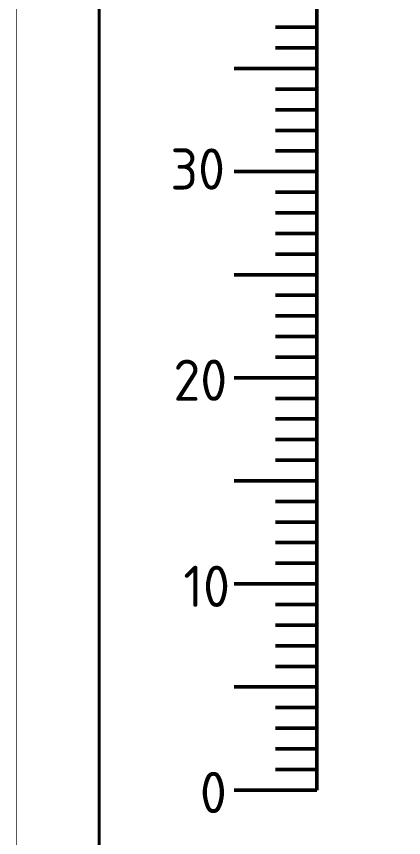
# Model space of a CAD drawing. Header units: millimetres. Extents: x 0 to 841, y 0 to 594.
# Drawn here: x 0 to 93.8, y 244.2 to 443.4 of the extents above; entities that cross this region are included whole.
import ezdxf

# ---------------------------------------------------------------- set-up
doc = ezdxf.new("R2010")
doc.units = ezdxf.units.MM
doc.layers.get('0').update_dxf_attribs({"lineweight": 50})
doc.layers.add('Sheet', color=255, linetype='Continuous')
doc.styles.add('Gost', font='GOST type B.ttf')

msp = doc.modelspace()

# ---------------------------------------------------------------- linework, layer by layer
at = {"lineweight": 50}
for p, q in [((72.72, 255.72), (72.72, 534.18)), ((72.72, 440.72), (62.72, 440.72)), ((72.72, 435.72), (62.72, 435.72)), ((72.72, 430.72), (52.72, 430.72)), ((72.72, 425.72), (62.72, 425.72)), ((72.72, 420.72), (62.72, 420.72)), ((72.72, 415.72), (62.72, 415.72)), ((72.72, 410.72), (62.72, 410.72)), ((72.72, 405.72), (52.72, 405.72)), ((72.72, 400.72), (62.72, 400.72)), ((72.72, 395.72), (62.72, 395.72)), ((72.72, 390.72), (62.72, 390.72)), ((72.72, 385.72), (62.72, 385.72)), ((72.72, 380.72), (52.72, 380.72)), ((72.72, 375.72), (62.72, 375.72)), ((72.72, 370.72), (62.72, 370.72)), ((72.72, 365.72), (62.72, 365.72)), ((72.72, 360.72), (62.72, 360.72)), ((72.72, 355.72), (52.72, 355.72)), ((72.72, 350.72), (62.72, 350.72)), ((72.72, 345.72), (62.72, 345.72)), ((72.72, 340.72), (62.72, 340.72)), ((72.72, 335.72), (62.72, 335.72)), ((72.72, 330.72), (52.72, 330.72)), ((72.72, 325.72), (62.72, 325.72)), ((72.72, 320.72), (62.72, 320.72)), ((72.72, 315.72), (62.72, 315.72)), ((72.72, 310.72), (62.72, 310.72)), ((72.72, 305.72), (52.72, 305.72)), ((72.72, 300.72), (62.72, 300.72)), ((72.72, 295.72), (62.72, 295.72)), ((72.72, 290.72), (62.72, 290.72)), ((72.72, 285.72), (62.72, 285.72)), ((72.72, 280.72), (52.72, 280.72)), ((72.72, 275.72), (72.72, 280.72)), ((72.72, 275.72), (62.72, 275.72)), ((72.72, 270.72), (62.72, 270.72)), ((72.72, 265.72), (62.72, 265.72)), ((72.72, 260.72), (62.72, 260.72)), ((72.72, 255.72), (72.72, 260.72)), ((72.72, 255.72), (52.72, 255.72))]:
    msp.add_line(p, q, dxfattribs=at)
at = {"layer": 'Sheet'}
for points, const_width in [([(0, 594), (840.96, 594), (840.96, 0.04), (0, 0.04), (0, 594)], 0.0991), ([(20, 5), (20, 589)], 0.749)]:
    msp.add_lwpolyline(points, dxfattribs=dict(at, const_width=const_width))

# ---------------------------------------------------------------- texts
at = {"lineweight": 50, "char_height": 10, "attachment_point": 1, "style": 'Gost'}
for s, insert in [('30', (37.24, 411.34)), ('20', (37.98, 360.13)), ('10', (40.39, 310.13)), ('0', (44.4, 260.13))]:
    msp.add_mtext(s, dxfattribs=dict(at, insert=insert))

doc.saveas('drawing.dxf')
